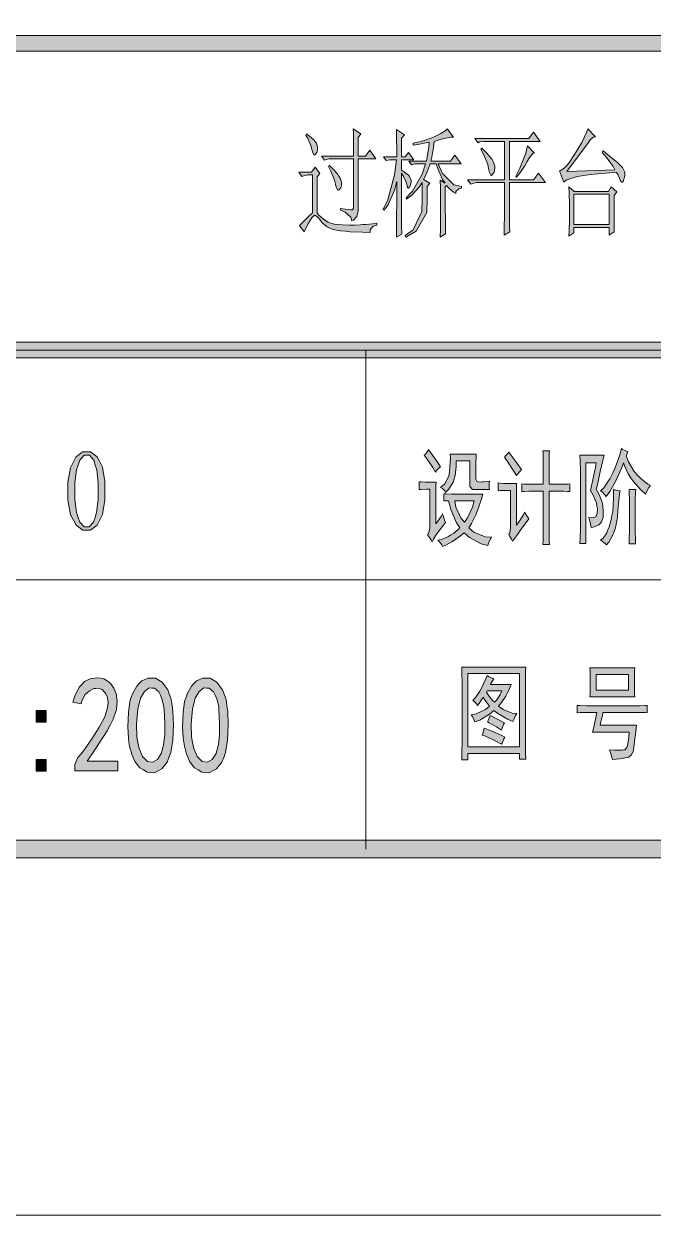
# Model space of a CAD drawing. Header units: millimetres. Extents: x 0 to 414, y 0 to 292.
# Drawn here: x 370.33 to 387.28, y 0 to 32.05 of the extents above; entities that cross this region are included whole.
import ezdxf

# ---------------------------------------------------------------- set-up
doc = ezdxf.new("R2010")
doc.units = ezdxf.units.MM

msp = doc.modelspace()

# ---------------------------------------------------------------- hatches: boundary and pattern name
h = msp.add_hatch(color=0)
h.dxf.hatch_style = 2
h.paths.add_polyline_path([(404.237472, 31.732361), (404.237472, 31.309028), (354.957944, 31.309028), (354.957944, 31.732361)])
h = msp.add_hatch(color=0)
h.dxf.hatch_style = 2
h.paths.add_polyline_path([(379.211417, 28.490333), (379.211417, 28.761972), (379.207889, 29.125333), (379.200833, 29.220583), (379.405444, 29.083), (379.334889, 28.984222), (379.334889, 28.490333), (379.532444, 28.490333), (379.648861, 28.649083), (379.807611, 28.41625), (379.334889, 28.41625), (379.334889, 27.079222), (379.334889, 27.008667), (379.313722, 26.906361), (379.296083, 26.867556), (379.274917, 26.832278), (379.211417, 26.768778), (379.165556, 26.744083), (379.140861, 26.842861), (378.989167, 26.983972), (378.862167, 27.029833), (378.862167, 27.079222), (378.982111, 27.058056), (379.130278, 27.040417), (379.1585, 27.040417), (379.183194, 27.040417), (379.211417, 27.089806), (379.211417, 27.139194), (379.211417, 28.41625), (378.597583, 28.41625), (378.558778, 28.41625), (378.474111, 28.395083), (378.42825, 28.377444), (378.347111, 28.490333)])
h = msp.add_hatch(color=0)
h.dxf.hatch_style = 2
h.paths.add_polyline_path([(380.502583, 27.005139), (380.502583, 26.916944), (380.506111, 26.6065), (380.513167, 26.38425), (380.368528, 26.310167), (380.372056, 26.677056), (380.379111, 27.424944), (380.379111, 27.809472), (380.312083, 27.573111), (380.14275, 27.181528), (380.040444, 27.029833), (380.012222, 27.054528), (380.132167, 27.312056), (380.312083, 27.982333), (380.368528, 28.391556), (380.192139, 28.391556), (380.093361, 28.366861), (380.022806, 28.465639), (380.379111, 28.465639), (380.379111, 28.620861), (380.372056, 28.991278), (380.368528, 29.206472), (380.583722, 29.058306), (380.502583, 28.973639), (380.502583, 28.465639), (380.601361, 28.465639), (380.689556, 28.589111), (380.834194, 28.391556), (380.502583, 28.391556), (380.502583, 28.105806), (380.58725, 28.056417), (380.693083, 27.97175), (380.717778, 27.94), (380.738944, 27.904722), (380.760111, 27.841222), (380.760111, 27.809472), (380.760111, 27.784778), (380.749528, 27.724806), (380.735417, 27.689528), (380.721306, 27.657778), (380.703667, 27.6225), (380.686028, 27.6225), (380.657806, 27.671889), (380.643694, 27.721278), (380.622528, 27.802417), (380.551972, 27.957639), (380.502583, 28.031722)])
h = msp.add_hatch(color=0)
h.dxf.hatch_style = 2
h.paths.add_polyline_path([(381.716139, 27.696583), (381.677333, 27.657778), (381.677333, 27.255611), (381.684389, 26.624139), (381.687917, 26.398361), (381.546806, 26.310167), (381.550333, 26.532417), (381.553861, 26.924), (381.553861, 27.089806), (381.553861, 27.255611), (381.550333, 27.633083), (381.546806, 27.84475), (381.677333, 27.756556), (381.606778, 27.862389), (381.486833, 28.123444), (381.437444, 28.278667), (381.278694, 28.278667), (381.232833, 28.155194), (381.144639, 27.943528), (381.098778, 27.855333), (381.268111, 27.756556), (381.1905, 27.671889), (381.1905, 27.326167), (381.183444, 26.973389), (380.897694, 26.465389), (380.619, 26.310167), (380.601361, 26.348972), (380.820083, 26.507722), (381.049389, 26.998083), (381.0635, 27.326167), (381.0635, 27.78125), (380.982361, 27.65425), (380.770694, 27.424944), (380.636639, 27.326167), (380.626056, 27.361444), (380.795389, 27.541361), (381.059972, 27.999972), (381.151694, 28.278667), (380.851833, 28.278667), (380.770694, 28.253972), (380.700139, 28.35275), (381.172861, 28.35275), (381.197556, 28.476222), (381.236361, 28.730222), (381.250472, 28.86075), (381.15875, 28.843111), (380.940028, 28.804306), (380.813028, 28.786667), (380.813028, 28.836056), (381.028222, 28.885444), (381.34925, 28.98775), (381.455083, 29.040667), (381.564444, 29.093583), (381.702028, 29.181778), (381.733778, 29.220583), (381.903111, 28.994806), (381.829028, 28.994806), (381.5715, 28.941889), (381.384528, 28.885444), (381.366889, 28.730222), (381.321028, 28.462111), (381.296333, 28.35275), (381.821972, 28.35275), (381.938389, 28.5115), (382.107722, 28.278667), (381.490361, 28.278667), (381.60325, 28.017611), (381.913694, 27.714222), (382.114778, 27.671889), (382.114778, 27.6225), (382.044222, 27.604861), (381.970139, 27.534306), (381.963083, 27.484917), (381.903111, 27.516667), (381.776111, 27.6225)])
h = msp.add_hatch(color=0)
h.dxf.hatch_style = 2
h.paths.add_polyline_path([(384.958167, 28.070528), (386.249333, 28.119917), (386.199944, 28.204583), (386.027083, 28.440944), (385.903611, 28.589111), (385.928306, 28.627917), (386.097639, 28.497389), (386.330472, 28.303361), (386.393972, 28.243389), (386.453944, 28.179889), (386.517444, 28.056417), (386.517444, 27.996444), (386.517444, 27.975278), (386.503333, 27.915306), (386.49275, 27.872972), (386.478639, 27.827111), (386.453944, 27.784778), (386.432778, 27.784778), (386.411611, 27.809472), (386.401028, 27.834167), (386.376333, 27.890611), (386.323417, 27.996444), (386.295194, 28.045833), (386.108222, 28.038778), (385.691944, 27.999972), (385.466167, 27.97175), (385.240389, 27.94), (384.944056, 27.848278), (384.877028, 27.784778), (384.753556, 28.095222), (384.792361, 28.102278), (384.891139, 28.172833), (384.951111, 28.236333), (385.007556, 28.299833), (385.162778, 28.529139), (385.261556, 28.694944), (385.360333, 28.857222), (385.487333, 29.121806), (385.519083, 29.220583), (385.723694, 29.008917), (385.674306, 28.998333), (385.589639, 28.934833), (385.554361, 28.885444), (385.515556, 28.829), (385.215694, 28.423306)])
h = msp.add_hatch(color=0)
h.dxf.hatch_style = 2
h.paths.add_polyline_path([(377.927306, 29.047722), (377.944944, 29.083), (378.026083, 29.026556), (378.1425, 28.92425), (378.177778, 28.878389), (378.213056, 28.832528), (378.244806, 28.740806), (378.244806, 28.694944), (378.241278, 28.645556), (378.223639, 28.582056), (378.209528, 28.564417), (378.191889, 28.54325), (378.167194, 28.525611), (378.1425, 28.525611), (378.107222, 28.599694), (378.089583, 28.673778), (378.064889, 28.772556), (377.98375, 28.959528)])
h = msp.add_hatch(color=0)
h.dxf.hatch_style = 2
h.paths.add_polyline_path([(383.409472, 26.991028), (383.409472, 26.856972), (383.413, 26.585333), (383.416528, 26.44775), (383.264833, 26.359556), (383.268361, 26.553583), (383.275417, 26.899306), (383.275417, 27.054528), (383.275417, 27.774194), (382.580444, 27.774194), (382.520472, 27.774194), (382.414639, 27.753028), (382.36525, 27.735389), (382.284111, 27.848278), (383.275417, 27.848278), (383.275417, 28.885444), (382.774472, 28.885444), (382.718028, 28.885444), (382.608667, 28.867806), (382.562806, 28.846639), (382.481667, 28.959528), (383.935111, 28.959528), (384.058583, 29.132389), (384.234972, 28.885444), (383.409472, 28.885444), (383.409472, 27.848278), (384.058583, 27.848278), (384.192639, 28.031722), (384.379611, 27.774194), (383.409472, 27.774194)])
h = msp.add_hatch(color=0)
h.dxf.hatch_style = 2
h.paths.add_polyline_path([(382.668639, 28.698472), (382.799167, 28.567944), (382.947333, 28.395083), (382.972028, 28.345694), (382.993194, 28.299833), (383.014361, 28.218694), (383.014361, 28.179889), (383.014361, 28.16225), (383.007306, 28.116389), (383.003778, 28.088167), (382.996722, 28.059944), (382.964972, 28.007028), (382.940278, 27.982333), (382.915583, 27.957639), (382.869722, 28.045833), (382.845028, 28.155194), (382.823861, 28.261028), (382.721556, 28.518556), (382.640417, 28.673778)])
h = msp.add_hatch(color=0)
h.dxf.hatch_style = 2
h.paths.add_polyline_path([(383.896306, 28.761972), (384.086806, 28.564417), (384.048, 28.564417), (383.95275, 28.451528), (383.88925, 28.342167), (383.822222, 28.229278), (383.681111, 28.021139), (383.6035, 27.922361), (383.578806, 27.947056), (383.691694, 28.16225), (383.853972, 28.567944)])
h = msp.add_hatch(color=0)
h.dxf.hatch_style = 2
h.paths.add_polyline_path([(378.534083, 28.204583), (378.551722, 28.243389), (378.643444, 28.155194), (378.7775, 28.010556), (378.812778, 27.950583), (378.851583, 27.890611), (378.886861, 27.788306), (378.886861, 27.745972), (378.883333, 27.703639), (378.865694, 27.636611), (378.848056, 27.615444), (378.833944, 27.594278), (378.80925, 27.573111), (378.784556, 27.573111), (378.74575, 27.65425), (378.728111, 27.735389), (378.703417, 27.84475), (378.604639, 28.081111)])
h = msp.add_hatch(color=0)
h.dxf.hatch_style = 2
h.paths.add_polyline_path([(378.230694, 26.966333), (378.280083, 26.902833), (378.392972, 26.800528), (378.456472, 26.754667), (378.5235, 26.712333), (378.692833, 26.659417), (378.802194, 26.652361), (378.908028, 26.641778), (379.098528, 26.631194), (379.183194, 26.631194), (379.246694, 26.631194), (379.387806, 26.63825), (379.465417, 26.645306), (379.543028, 26.652361), (379.726472, 26.67), (379.835833, 26.680583), (379.835833, 26.631194), (379.744111, 26.6065), (379.655917, 26.507722), (379.655917, 26.433639), (379.454833, 26.440694), (379.123222, 26.454806), (378.992694, 26.465389), (378.862167, 26.475972), (378.654028, 26.518306), (378.576417, 26.550056), (378.502333, 26.585333), (378.371806, 26.687639), (378.318889, 26.754667), (378.265972, 26.825222), (378.191889, 26.89225), (378.17425, 26.89225), (378.153083, 26.89225), (378.089583, 26.825222), (378.043722, 26.754667), (377.997861, 26.687639), (377.92025, 26.532417), (377.881444, 26.44775), (377.757972, 26.620611), (377.839111, 26.70175), (378.011972, 26.874611), (378.107222, 26.966333), (378.107222, 27.982333), (378.033139, 27.982333), (377.976694, 27.982333), (377.870861, 27.961167), (377.821472, 27.943528), (377.740333, 28.056417), (378.079, 28.056417), (378.177778, 28.190472), (378.30125, 28.017611), (378.230694, 27.932944)])
h = msp.add_hatch(color=0)
h.paths.add_polyline_path([(385.011083, 26.338389), (385.014611, 26.465389), (385.021667, 26.786417), (385.021667, 26.973389), (385.021667, 27.163889), (385.014611, 27.506083), (385.011083, 27.661306), (385.155722, 27.537833), (386.08, 27.537833), (386.1435, 27.661306), (386.30225, 27.523722), (386.224639, 27.424944), (386.224639, 26.793472), (386.224639, 26.726444), (386.228167, 26.553583), (386.231694, 26.44775), (386.097639, 26.363083), (386.097639, 26.571222), (385.145139, 26.571222), (385.145139, 26.423056)])
h.paths.add_polyline_path([(385.145139, 27.46375), (385.145139, 26.645306), (386.097639, 26.645306), (386.097639, 27.46375)])
h = msp.add_hatch(color=0)
h.dxf.hatch_style = 2
h.paths.add_polyline_path([(354.957944, 23.057556), (354.957944, 23.480889), (404.237472, 23.480889), (404.237472, 23.057556)])
h = msp.add_hatch(color=0)
h.paths.add_polyline_path([(372.025333, 18.422056), (371.9195, 18.422056), (371.739583, 18.559639), (371.669028, 18.697222), (371.594944, 18.838333), (371.520861, 19.229917), (371.520861, 19.483917), (371.520861, 19.720278), (371.591417, 20.101278), (371.661972, 20.245917), (371.732528, 20.390556), (371.912444, 20.535194), (372.025333, 20.535194), (372.131167, 20.535194), (372.307556, 20.397611), (372.378111, 20.260028), (372.448667, 20.118917), (372.519222, 19.730861), (372.519222, 19.483917), (372.519222, 19.236972), (372.448667, 18.845389), (372.378111, 18.704278), (372.307556, 18.563167), (372.131167, 18.422056)])
h.paths.add_polyline_path([(372.025333, 20.439944), (371.958306, 20.439944), (371.841889, 20.309417), (371.796028, 20.178889), (371.750167, 20.048361), (371.704306, 19.702639), (371.704306, 19.483917), (371.704306, 19.254611), (371.750167, 18.898306), (371.796028, 18.771306), (371.841889, 18.644306), (371.958306, 18.517306), (372.025333, 18.517306), (372.095889, 18.517306), (372.212306, 18.644306), (372.251111, 18.771306), (372.293444, 18.898306), (372.335778, 19.254611), (372.335778, 19.483917), (372.335778, 19.702639), (372.296972, 20.048361), (372.258167, 20.178889), (372.219361, 20.309417), (372.102944, 20.439944)])
h = msp.add_hatch(color=0)
h.dxf.hatch_style = 2
h.paths.add_polyline_path([(381.225778, 20.584583), (381.292806, 20.5105), (381.455083, 20.284722), (381.550333, 20.1295), (381.515056, 20.101278), (381.448028, 20.027194), (381.416278, 19.984861), (381.345722, 20.111861), (381.194028, 20.337639), (381.116417, 20.439944), (381.141111, 20.461111), (381.194028, 20.531667)])
h = msp.add_hatch(color=0)
h.dxf.hatch_style = 2
h.paths.add_polyline_path([(383.395361, 20.528139), (383.448278, 20.454056), (383.621139, 20.221222), (383.737556, 20.062472), (383.69875, 20.016611), (383.628194, 19.935472), (383.596444, 19.896667), (383.54, 19.998972), (383.377722, 20.249444), (383.271889, 20.394083), (383.300111, 20.422306), (383.363611, 20.489333)])
h = msp.add_hatch(color=0)
h.dxf.hatch_style = 2
h.paths.add_polyline_path([(384.319639, 19.663833), (384.319639, 20.217694), (384.319639, 20.327056), (384.316111, 20.499917), (384.309056, 20.559889), (384.485444, 20.559889), (384.481917, 20.489333), (384.478389, 20.362333), (384.478389, 20.305889), (384.478389, 19.663833), (384.817056, 19.663833), (384.866444, 19.663833), (384.975806, 19.667361), (385.035778, 19.674417), (385.035778, 19.46275), (384.972278, 19.469806), (384.866444, 19.473333), (384.827639, 19.473333), (384.478389, 19.473333), (384.478389, 18.365611), (384.478389, 18.298583), (384.481917, 18.136306), (384.485444, 18.044583), (384.309056, 18.044583), (384.316111, 18.136306), (384.319639, 18.291528), (384.319639, 18.355028), (384.319639, 19.473333), (383.995083, 19.473333), (383.931583, 19.473333), (383.808111, 19.469806), (383.744611, 19.46275), (383.744611, 19.674417), (383.808111, 19.667361), (383.924528, 19.663833), (383.977444, 19.663833)])
h = msp.add_hatch(color=0)
h.dxf.hatch_style = 2
h.paths.add_polyline_path([(386.55625, 20.429361), (386.616222, 20.267083), (386.771444, 20.0025), (386.866694, 19.900194), (386.965472, 19.797889), (387.134806, 19.663833), (387.205361, 19.628556), (387.163028, 19.572111), (387.096, 19.455694), (387.071306, 19.395722), (386.933722, 19.522722), (386.736167, 19.7485), (386.672667, 19.84375), (386.609167, 19.942528), (386.513917, 20.140083), (386.482167, 20.238861), (386.453944, 20.154194), (386.36575, 19.953111), (386.312833, 19.833167), (386.256389, 19.71675), (386.108222, 19.46275), (386.0165, 19.328694), (385.981222, 19.378083), (385.907139, 19.455694), (385.864806, 19.483917), (385.953, 19.568583), (386.115278, 19.808472), (386.189361, 19.967222), (386.266972, 20.125972), (386.383389, 20.454056), (386.422194, 20.626917), (386.457472, 20.598694), (386.545667, 20.556361), (386.598583, 20.538722), (386.580944, 20.499917), (386.559778, 20.443472)])
h = msp.add_hatch(color=0)
h.dxf.hatch_style = 2
h.paths.add_polyline_path([(382.488722, 19.519194), (382.418167, 19.519194), (382.344083, 19.596806), (382.340556, 19.674417), (382.340556, 20.295306), (381.973667, 20.295306), (381.973667, 20.140083), (381.945444, 19.896667), (381.92075, 19.804944), (381.892528, 19.71675), (381.779639, 19.533306), (381.691444, 19.441583), (381.673806, 19.480389), (381.606778, 19.547417), (381.557389, 19.572111), (381.663222, 19.667361), (381.779639, 19.882556), (381.79375, 20.006028), (381.807861, 20.1295), (381.818444, 20.362333), (381.814917, 20.471694), (382.513417, 20.471694), (382.509889, 20.404667), (382.506361, 20.238861), (382.506361, 20.140083), (382.506361, 19.840222), (382.506361, 19.794361), (382.527528, 19.741444), (382.552222, 19.734389), (382.573389, 19.727333), (382.640417, 19.720278), (382.679222, 19.723806), (382.721556, 19.727333), (382.816806, 19.734389), (382.87325, 19.741444), (382.862667, 19.685), (382.862667, 19.572111), (382.87325, 19.519194)])
h = msp.add_hatch(color=0)
h.dxf.hatch_style = 2
h.paths.add_polyline_path([(385.956528, 20.439944), (385.942417, 20.376444), (385.896556, 20.182417), (385.864806, 20.044833), (385.836583, 19.910778), (385.780139, 19.649722), (385.748389, 19.529778), (385.815417, 19.402778), (385.896556, 19.205222), (385.910667, 19.134667), (385.924778, 19.067639), (385.935361, 18.919472), (385.931833, 18.841861), (385.928306, 18.76425), (385.8895, 18.647833), (385.854222, 18.609028), (385.818944, 18.570222), (385.695472, 18.513778), (385.607278, 18.496139), (385.593167, 18.598444), (385.557889, 18.7325), (385.54025, 18.76425), (385.628444, 18.753667), (385.734278, 18.785417), (385.755444, 18.831278), (385.773083, 18.873611), (385.780139, 18.997083), (385.766028, 19.074694), (385.755444, 19.152306), (385.66725, 19.363972), (385.593167, 19.4945), (385.649611, 19.741444), (385.727222, 20.111861), (385.748389, 20.238861), (385.466167, 20.238861), (385.466167, 18.06575), (385.307417, 18.06575), (385.314472, 18.213917), (385.318, 18.474972), (385.318, 18.587861), (385.318, 19.90725), (385.318, 20.03425), (385.314472, 20.298833), (385.307417, 20.439944)])
h = msp.add_hatch(color=0)
h.dxf.hatch_style = 2
h.paths.add_polyline_path([(381.433917, 19.71675), (381.426861, 19.617972), (381.423333, 19.395722), (381.423333, 19.275778), (381.423333, 18.598444), (381.479778, 18.665472), (381.5715, 18.796), (381.606778, 18.863028), (381.620889, 18.810111), (381.663222, 18.693694), (381.691444, 18.630194), (381.635, 18.563167), (381.536222, 18.436167), (381.490361, 18.376194), (381.4445, 18.316222), (381.363361, 18.182167), (381.324556, 18.108083), (381.296333, 18.171583), (381.232833, 18.263306), (381.201083, 18.298583), (381.232833, 18.340917), (381.268111, 18.471444), (381.268111, 18.552583), (381.268111, 19.529778), (381.179917, 19.529778), (381.035278, 19.522722), (380.975306, 19.519194), (380.975306, 19.727333), (381.028222, 19.723806), (381.141111, 19.71675), (381.201083, 19.71675)])
h = msp.add_hatch(color=0)
h.dxf.hatch_style = 2
h.paths.add_polyline_path([(383.6035, 19.685), (383.599972, 19.579167), (383.596444, 19.356917), (383.596444, 19.2405), (383.596444, 18.563167), (383.667, 18.658417), (383.779889, 18.831278), (383.818694, 18.908889), (383.843389, 18.863028), (383.903361, 18.774833), (383.935111, 18.7325), (383.702278, 18.418528), (383.649361, 18.347972), (383.547056, 18.203333), (383.494139, 18.132778), (383.465917, 18.182167), (383.413, 18.270361), (383.388306, 18.309167), (383.416528, 18.355028), (383.441222, 18.485556), (383.437694, 18.57375), (383.437694, 19.4945), (383.324806, 19.4945), (383.159, 19.490972), (383.106083, 19.483917), (383.106083, 19.695583), (383.169583, 19.688528), (383.261306, 19.685), (383.286, 19.685)])
h = msp.add_hatch(color=0)
h.paths.add_polyline_path([(381.642056, 19.406306), (381.705556, 19.402778), (381.85725, 19.395722), (381.938389, 19.395722), (382.689806, 19.395722), (382.665111, 19.296944), (382.594556, 19.078222), (382.552222, 18.958278), (382.506361, 18.838333), (382.389944, 18.601972), (382.315861, 18.485556), (382.446389, 18.369139), (382.756833, 18.249194), (382.929694, 18.242139), (382.897944, 18.19275), (382.845028, 18.076333), (382.830917, 18.009306), (382.651, 18.058694), (382.329972, 18.231556), (382.188861, 18.355028), (382.135944, 18.309167), (382.005417, 18.213917), (381.931333, 18.161), (381.85725, 18.108083), (381.694972, 18.019889), (381.606778, 17.988139), (381.589139, 18.030472), (381.529167, 18.115139), (381.483306, 18.153944), (381.575028, 18.175111), (381.747889, 18.249194), (381.829028, 18.298583), (381.910167, 18.347972), (382.030111, 18.44675), (382.072444, 18.496139), (381.980722, 18.626667), (381.832556, 18.9865), (381.772583, 19.219333), (381.642056, 19.219333)])
h.paths.add_polyline_path([(382.199444, 18.640778), (382.280583, 18.753667), (382.411111, 19.042944), (382.456972, 19.219333), (381.938389, 19.219333), (381.970139, 19.046472), (382.097139, 18.757194)])
h = msp.add_hatch(color=0)
h.dxf.hatch_style = 2
h.paths.add_polyline_path([(386.390444, 19.483917), (386.372806, 19.402778), (386.344583, 19.138194), (386.330472, 18.958278), (386.319889, 18.778361), (386.266972, 18.492611), (386.224639, 18.386778), (386.182306, 18.280944), (386.083528, 18.104556), (386.023556, 18.030472), (385.988278, 18.069278), (385.907139, 18.132778), (385.864806, 18.153944), (385.928306, 18.213917), (386.027083, 18.355028), (386.062361, 18.436167), (386.097639, 18.517306), (386.150556, 18.707806), (386.168194, 18.820694), (386.189361, 18.930056), (386.207, 19.286361), (386.207, 19.529778), (386.231694, 19.512139), (386.323417, 19.490972)])
h = msp.add_hatch(color=0)
h.dxf.hatch_style = 2
h.paths.add_polyline_path([(386.813778, 19.519194), (386.806722, 19.441583), (386.796139, 19.275778), (386.796139, 19.184056), (386.796139, 18.443222), (386.796139, 18.386778), (386.803194, 18.19275), (386.806722, 18.055167), (386.630333, 18.055167), (386.633861, 18.203333), (386.640917, 18.404417), (386.640917, 18.453806), (386.640917, 19.184056), (386.640917, 19.261667), (386.633861, 19.431), (386.630333, 19.519194)])
h = msp.add_hatch(color=0)
h.paths.add_polyline_path([(383.846917, 14.742583), (383.843389, 14.605), (383.839861, 14.298083), (383.839861, 14.132278), (383.839861, 12.946944), (383.839861, 12.774083), (383.843389, 12.435417), (383.846917, 12.269611), (383.681111, 12.269611), (383.681111, 12.41425), (382.291167, 12.41425), (382.291167, 12.248444), (382.125361, 12.248444), (382.128889, 12.417778), (382.132417, 12.774083), (382.132417, 12.957528), (382.132417, 14.132278), (382.132417, 14.294556), (382.128889, 14.597944), (382.125361, 14.742583)])
h.paths.add_polyline_path([(383.681111, 12.601222), (383.681111, 14.566194), (382.291167, 14.566194), (382.291167, 12.601222)])
h = msp.add_hatch(color=0)
h.dxf.hatch_style = 2
h.paths.add_polyline_path([(371.704306, 12.012083), (371.711361, 12.121444), (371.7925, 12.315472), (371.866583, 12.400139), (371.940667, 12.488333), (372.131167, 12.756444), (372.247583, 12.939889), (372.360472, 13.123333), (372.512167, 13.409083), (372.543917, 13.507861), (372.579194, 13.610167), (372.603889, 13.783028), (372.596833, 13.853583), (372.589778, 13.924139), (372.533333, 14.044083), (372.487472, 14.089944), (372.441611, 14.135806), (372.335778, 14.178139), (372.275806, 14.171083), (372.215833, 14.164028), (372.099417, 14.104056), (372.042972, 14.054667), (371.990056, 14.005278), (371.905389, 13.853583), (371.877167, 13.751278), (371.658444, 13.797139), (371.704306, 13.959417), (371.82425, 14.202833), (371.894806, 14.276917), (371.965361, 14.354528), (372.138222, 14.435667), (372.233472, 14.442722), (372.293444, 14.449778), (372.39575, 14.44625), (372.441611, 14.435667), (372.487472, 14.425083), (372.582722, 14.375694), (372.632111, 14.333361), (372.6815, 14.294556), (372.759111, 14.178139), (372.790861, 14.097), (372.822611, 14.019389), (372.847306, 13.828889), (372.836722, 13.716), (372.829667, 13.606639), (372.741472, 13.338528), (372.660333, 13.183306), (372.579194, 13.028083), (372.26875, 12.544778), (372.039444, 12.213167), (372.868472, 12.213167), (372.868472, 11.955639), (371.704306, 11.955639)])
h = msp.add_hatch(color=0)
h.paths.add_polyline_path([(373.143639, 13.327944), (373.150694, 13.518444), (373.193028, 13.821833), (373.228306, 13.931194), (373.267111, 14.044083), (373.372944, 14.227528), (373.4435, 14.298083), (373.510528, 14.372167), (373.679861, 14.442722), (373.782167, 14.442722), (373.880944, 14.442722), (374.057333, 14.336889), (374.131417, 14.234583), (374.209028, 14.12875), (374.304278, 13.867694), (374.328972, 13.708944), (374.350139, 13.550194), (374.36425, 13.186833), (374.357194, 12.982222), (374.350139, 12.777611), (374.290167, 12.442472), (374.240778, 12.315472), (374.194917, 12.184944), (374.04675, 12.005028), (373.947972, 11.955639), (373.849194, 11.902722), (373.655167, 11.916833), (373.556389, 11.976806), (373.461139, 12.036778), (373.320028, 12.199056), (373.281222, 12.301361), (373.242417, 12.400139), (373.182444, 12.611806), (373.164806, 12.724694), (373.150694, 12.834056), (373.136583, 13.137444)])
h.paths.add_polyline_path([(373.383528, 13.416139), (373.369417, 13.215056), (373.38, 12.865806), (373.408222, 12.710583), (373.436444, 12.555361), (373.531694, 12.336639), (373.598722, 12.269611), (373.662222, 12.206111), (373.799806, 12.181417), (373.866833, 12.220222), (373.937389, 12.259028), (374.036167, 12.417778), (374.067917, 12.537722), (374.099667, 12.657667), (374.131417, 12.915194), (374.131417, 13.056306), (374.131417, 13.193889), (374.124361, 13.451417), (374.117306, 13.564306), (374.106722, 13.680722), (374.053806, 13.888861), (374.011472, 13.984111), (373.969139, 14.075833), (373.852722, 14.174611), (373.782167, 14.178139), (373.711611, 14.181667), (373.584611, 14.089944), (373.528167, 13.998222), (373.47525, 13.902972), (373.401167, 13.613694)])
h = msp.add_hatch(color=0)
h.paths.add_polyline_path([(374.614722, 13.327944), (374.621778, 13.518444), (374.664111, 13.821833), (374.702917, 13.931194), (374.738194, 14.044083), (374.847556, 14.227528), (374.914583, 14.298083), (374.985139, 14.372167), (375.154472, 14.442722), (375.25325, 14.442722), (375.355556, 14.442722), (375.531944, 14.336889), (375.606028, 14.234583), (375.680111, 14.12875), (375.778889, 13.867694), (375.800056, 13.708944), (375.82475, 13.550194), (375.838861, 13.186833), (375.828278, 12.982222), (375.821222, 12.777611), (375.764778, 12.442472), (375.715389, 12.315472), (375.666, 12.184944), (375.517833, 12.005028), (375.422583, 11.955639), (375.323806, 11.902722), (375.129778, 11.916833), (375.031, 11.976806), (374.932222, 12.036778), (374.794639, 12.199056), (374.755833, 12.301361), (374.7135, 12.400139), (374.657056, 12.611806), (374.639417, 12.724694), (374.621778, 12.834056), (374.611194, 13.137444)])
h.paths.add_polyline_path([(374.858139, 13.416139), (374.8405, 13.215056), (374.851083, 12.865806), (374.879306, 12.710583), (374.911056, 12.555361), (375.002778, 12.336639), (375.069806, 12.269611), (375.136833, 12.206111), (375.270889, 12.181417), (375.341444, 12.220222), (375.408472, 12.259028), (375.510778, 12.417778), (375.542528, 12.537722), (375.574278, 12.657667), (375.606028, 12.915194), (375.606028, 13.056306), (375.606028, 13.193889), (375.595444, 13.451417), (375.588389, 13.564306), (375.581333, 13.680722), (375.528417, 13.888861), (375.486083, 13.984111), (375.440222, 14.075833), (375.327333, 14.174611), (375.25325, 14.178139), (375.182694, 14.181667), (375.055694, 14.089944), (375.002778, 13.998222), (374.946333, 13.902972), (374.875778, 13.613694)])
h = msp.add_hatch(color=0)
h.paths.add_polyline_path([(382.989667, 14.421556), (382.964972, 14.386278), (382.919111, 14.315722), (382.897944, 14.276917), (383.455333, 14.276917), (383.437694, 14.227528), (383.384778, 14.104056), (383.3495, 14.0335), (383.310694, 13.959417), (383.194278, 13.790083), (383.113139, 13.687778), (383.240139, 13.606639), (383.483556, 13.504333), (383.607028, 13.490222), (383.575278, 13.440833), (383.525889, 13.335), (383.504722, 13.278556), (383.353028, 13.338528), (383.0955, 13.490222), (382.989667, 13.578417), (382.869722, 13.472583), (382.612194, 13.317361), (382.474611, 13.267972), (382.4605, 13.317361), (382.414639, 13.412611), (382.382889, 13.454944), (382.516944, 13.483167), (382.760361, 13.599583), (382.87325, 13.687778), (382.816806, 13.761861), (382.732139, 13.881806), (382.707444, 13.934722), (382.668639, 13.878278), (382.591028, 13.765389), (382.548694, 13.712472), (382.520472, 13.754806), (382.456972, 13.821833), (382.425222, 13.843), (382.495778, 13.920611), (382.615722, 14.097), (382.665111, 14.19225), (382.7145, 14.291028), (382.785056, 14.453306), (382.806222, 14.520333), (382.848556, 14.492111), (382.940278, 14.442722)])
h.paths.add_polyline_path([(382.792111, 14.06525), (382.852083, 13.973528), (382.961444, 13.839472), (383.007306, 13.800667), (383.060222, 13.857111), (383.159, 14.005278), (383.204861, 14.100528), (382.806222, 14.100528)])
h = msp.add_hatch(color=0)
h.paths.add_polyline_path([(386.782028, 14.721417), (386.7785, 14.63675), (386.774972, 14.449778), (386.774972, 14.343944), (386.774972, 14.238111), (386.7785, 14.037028), (386.782028, 13.945306), (385.575528, 13.945306), (385.582583, 14.022917), (385.586111, 14.206361), (385.586111, 14.308667), (385.586111, 14.421556), (385.582583, 14.626167), (385.575528, 14.721417)])
h.paths.add_polyline_path([(386.616222, 14.121694), (386.616222, 14.5415), (385.744861, 14.5415), (385.744861, 14.121694)])
h = msp.add_hatch(color=0)
h.dxf.hatch_style = 2
h.paths.add_polyline_path([(370.93525, 13.264444), (370.670667, 13.264444), (370.670667, 13.578417), (370.93525, 13.578417)])
h = msp.add_hatch(color=0)
h.dxf.hatch_style = 2
h.paths.add_polyline_path([(386.831417, 13.701889), (386.912556, 13.701889), (387.053667, 13.705417), (387.117167, 13.712472), (387.117167, 13.511389), (387.053667, 13.518444), (386.912556, 13.521972), (386.831417, 13.521972), (385.924778, 13.521972), (385.910667, 13.444361), (385.871861, 13.2715), (385.850694, 13.179778), (386.831417, 13.179778), (386.820833, 13.091583), (386.803194, 12.939889), (386.796139, 12.879917), (386.789083, 12.819944), (386.771444, 12.671778), (386.757333, 12.587111), (386.74675, 12.498917), (386.697361, 12.3825), (386.658556, 12.354278), (386.61975, 12.322528), (386.383389, 12.276667), (386.185833, 12.259028), (386.168194, 12.319), (386.125861, 12.446), (386.101167, 12.513028), (386.249333, 12.5095), (386.439833, 12.5095), (386.478639, 12.513028), (386.517444, 12.520083), (386.570361, 12.576528), (386.584472, 12.629444), (386.595056, 12.682361), (386.61975, 12.862278), (386.633861, 12.989278), (385.642556, 12.989278), (385.681361, 13.123333), (385.737806, 13.387917), (385.758972, 13.521972), (385.561417, 13.521972), (385.473222, 13.521972), (385.310944, 13.518444), (385.236861, 13.511389), (385.236861, 13.712472), (385.310944, 13.705417), (385.473222, 13.701889), (385.561417, 13.701889)])
h = msp.add_hatch(color=0)
h.dxf.hatch_style = 2
h.paths.add_polyline_path([(382.890889, 13.444361), (383.032, 13.36675), (383.2225, 13.267972), (383.271889, 13.246806), (383.250722, 13.200944), (383.215444, 13.102167), (383.197806, 13.045722), (383.056694, 13.133917), (382.866194, 13.246806), (382.816806, 13.267972), (382.837972, 13.306778), (382.87325, 13.394972)])
h = msp.add_hatch(color=0)
h.dxf.hatch_style = 2
h.paths.add_polyline_path([(382.732139, 13.102167), (382.915583, 13.028083), (383.19075, 12.908139), (383.282472, 12.85875), (383.261306, 12.812889), (383.218972, 12.717639), (383.197806, 12.66825), (383.028472, 12.7635), (382.763889, 12.883444), (382.675694, 12.911667), (382.689806, 12.957528), (382.721556, 13.052778)])
h = msp.add_hatch(color=0)
h.dxf.hatch_style = 2
h.paths.add_polyline_path([(370.93525, 11.941528), (370.670667, 11.941528), (370.670667, 12.2555), (370.93525, 12.2555)])
h = msp.add_hatch(color=0)
h.dxf.hatch_style = 2
h.paths.add_polyline_path([(20.976167, 9.609667), (21.448889, 10.085917), (403.997583, 10.085917), (404.473833, 9.609667)])

# ---------------------------------------------------------------- linework, layer by layer
at = {"color": 0, "lineweight": 0}
for points in [[(0, 0), (0, 292.466889), (414.0835, 292.466889), (414.0835, 0)], [(404.237472, 31.732361), (404.237472, 31.309028), (354.957944, 31.309028), (354.957944, 31.732361)], [(379.211417, 28.490333), (379.211417, 28.761972), (379.207889, 29.125333), (379.200833, 29.220583), (379.405444, 29.083), (379.334889, 28.984222), (379.334889, 28.490333), (379.532444, 28.490333), (379.648861, 28.649083), (379.807611, 28.41625), (379.334889, 28.41625), (379.334889, 27.079222), (379.334889, 27.008667), (379.313722, 26.906361), (379.296083, 26.867556), (379.274917, 26.832278), (379.211417, 26.768778), (379.165556, 26.744083), (379.140861, 26.842861), (378.989167, 26.983972), (378.862167, 27.029833), (378.862167, 27.079222), (378.982111, 27.058056), (379.130278, 27.040417), (379.1585, 27.040417), (379.183194, 27.040417), (379.211417, 27.089806), (379.211417, 27.139194), (379.211417, 28.41625), (378.597583, 28.41625), (378.558778, 28.41625), (378.474111, 28.395083), (378.42825, 28.377444), (378.347111, 28.490333)], [(380.502583, 27.005139), (380.502583, 26.916944), (380.506111, 26.6065), (380.513167, 26.38425), (380.368528, 26.310167), (380.372056, 26.677056), (380.379111, 27.424944), (380.379111, 27.809472), (380.312083, 27.573111), (380.14275, 27.181528), (380.040444, 27.029833), (380.012222, 27.054528), (380.132167, 27.312056), (380.312083, 27.982333), (380.368528, 28.391556), (380.192139, 28.391556), (380.093361, 28.366861), (380.022806, 28.465639), (380.379111, 28.465639), (380.379111, 28.620861), (380.372056, 28.991278), (380.368528, 29.206472), (380.583722, 29.058306), (380.502583, 28.973639), (380.502583, 28.465639), (380.601361, 28.465639), (380.689556, 28.589111), (380.834194, 28.391556), (380.502583, 28.391556), (380.502583, 28.105806), (380.58725, 28.056417), (380.693083, 27.97175), (380.717778, 27.94), (380.738944, 27.904722), (380.760111, 27.841222), (380.760111, 27.809472), (380.760111, 27.784778), (380.749528, 27.724806), (380.735417, 27.689528), (380.721306, 27.657778), (380.703667, 27.6225), (380.686028, 27.6225), (380.657806, 27.671889), (380.643694, 27.721278), (380.622528, 27.802417), (380.551972, 27.957639), (380.502583, 28.031722)], [(381.716139, 27.696583), (381.677333, 27.657778), (381.677333, 27.255611), (381.684389, 26.624139), (381.687917, 26.398361), (381.546806, 26.310167), (381.550333, 26.532417), (381.553861, 26.924), (381.553861, 27.089806), (381.553861, 27.255611), (381.550333, 27.633083), (381.546806, 27.84475), (381.677333, 27.756556), (381.606778, 27.862389), (381.486833, 28.123444), (381.437444, 28.278667), (381.278694, 28.278667), (381.232833, 28.155194), (381.144639, 27.943528), (381.098778, 27.855333), (381.268111, 27.756556), (381.1905, 27.671889), (381.1905, 27.326167), (381.183444, 26.973389), (380.897694, 26.465389), (380.619, 26.310167), (380.601361, 26.348972), (380.820083, 26.507722), (381.049389, 26.998083), (381.0635, 27.326167), (381.0635, 27.78125), (380.982361, 27.65425), (380.770694, 27.424944), (380.636639, 27.326167), (380.626056, 27.361444), (380.795389, 27.541361), (381.059972, 27.999972), (381.151694, 28.278667), (380.851833, 28.278667), (380.770694, 28.253972), (380.700139, 28.35275), (381.172861, 28.35275), (381.197556, 28.476222), (381.236361, 28.730222), (381.250472, 28.86075), (381.15875, 28.843111), (380.940028, 28.804306), (380.813028, 28.786667), (380.813028, 28.836056), (381.028222, 28.885444), (381.34925, 28.98775), (381.455083, 29.040667), (381.564444, 29.093583), (381.702028, 29.181778), (381.733778, 29.220583), (381.903111, 28.994806), (381.829028, 28.994806), (381.5715, 28.941889), (381.384528, 28.885444), (381.366889, 28.730222), (381.321028, 28.462111), (381.296333, 28.35275), (381.821972, 28.35275), (381.938389, 28.5115), (382.107722, 28.278667), (381.490361, 28.278667), (381.60325, 28.017611), (381.913694, 27.714222), (382.114778, 27.671889), (382.114778, 27.6225), (382.044222, 27.604861), (381.970139, 27.534306), (381.963083, 27.484917), (381.903111, 27.516667), (381.776111, 27.6225)], [(384.958167, 28.070528), (386.249333, 28.119917), (386.199944, 28.204583), (386.027083, 28.440944), (385.903611, 28.589111), (385.928306, 28.627917), (386.097639, 28.497389), (386.330472, 28.303361), (386.393972, 28.243389), (386.453944, 28.179889), (386.517444, 28.056417), (386.517444, 27.996444), (386.517444, 27.975278), (386.503333, 27.915306), (386.49275, 27.872972), (386.478639, 27.827111), (386.453944, 27.784778), (386.432778, 27.784778), (386.411611, 27.809472), (386.401028, 27.834167), (386.376333, 27.890611), (386.323417, 27.996444), (386.295194, 28.045833), (386.108222, 28.038778), (385.691944, 27.999972), (385.466167, 27.97175), (385.240389, 27.94), (384.944056, 27.848278), (384.877028, 27.784778), (384.753556, 28.095222), (384.792361, 28.102278), (384.891139, 28.172833), (384.951111, 28.236333), (385.007556, 28.299833), (385.162778, 28.529139), (385.261556, 28.694944), (385.360333, 28.857222), (385.487333, 29.121806), (385.519083, 29.220583), (385.723694, 29.008917), (385.674306, 28.998333), (385.589639, 28.934833), (385.554361, 28.885444), (385.515556, 28.829), (385.215694, 28.423306)], [(377.927306, 29.047722), (377.944944, 29.083), (378.026083, 29.026556), (378.1425, 28.92425), (378.177778, 28.878389), (378.213056, 28.832528), (378.244806, 28.740806), (378.244806, 28.694944), (378.241278, 28.645556), (378.223639, 28.582056), (378.209528, 28.564417), (378.191889, 28.54325), (378.167194, 28.525611), (378.1425, 28.525611), (378.107222, 28.599694), (378.089583, 28.673778), (378.064889, 28.772556), (377.98375, 28.959528)], [(383.409472, 26.991028), (383.409472, 26.856972), (383.413, 26.585333), (383.416528, 26.44775), (383.264833, 26.359556), (383.268361, 26.553583), (383.275417, 26.899306), (383.275417, 27.054528), (383.275417, 27.774194), (382.580444, 27.774194), (382.520472, 27.774194), (382.414639, 27.753028), (382.36525, 27.735389), (382.284111, 27.848278), (383.275417, 27.848278), (383.275417, 28.885444), (382.774472, 28.885444), (382.718028, 28.885444), (382.608667, 28.867806), (382.562806, 28.846639), (382.481667, 28.959528), (383.935111, 28.959528), (384.058583, 29.132389), (384.234972, 28.885444), (383.409472, 28.885444), (383.409472, 27.848278), (384.058583, 27.848278), (384.192639, 28.031722), (384.379611, 27.774194), (383.409472, 27.774194)], [(382.668639, 28.698472), (382.799167, 28.567944), (382.947333, 28.395083), (382.972028, 28.345694), (382.993194, 28.299833), (383.014361, 28.218694), (383.014361, 28.179889), (383.014361, 28.16225), (383.007306, 28.116389), (383.003778, 28.088167), (382.996722, 28.059944), (382.964972, 28.007028), (382.940278, 27.982333), (382.915583, 27.957639), (382.869722, 28.045833), (382.845028, 28.155194), (382.823861, 28.261028), (382.721556, 28.518556), (382.640417, 28.673778)], [(383.896306, 28.761972), (384.086806, 28.564417), (384.048, 28.564417), (383.95275, 28.451528), (383.88925, 28.342167), (383.822222, 28.229278), (383.681111, 28.021139), (383.6035, 27.922361), (383.578806, 27.947056), (383.691694, 28.16225), (383.853972, 28.567944)], [(378.534083, 28.204583), (378.551722, 28.243389), (378.643444, 28.155194), (378.7775, 28.010556), (378.812778, 27.950583), (378.851583, 27.890611), (378.886861, 27.788306), (378.886861, 27.745972), (378.883333, 27.703639), (378.865694, 27.636611), (378.848056, 27.615444), (378.833944, 27.594278), (378.80925, 27.573111), (378.784556, 27.573111), (378.74575, 27.65425), (378.728111, 27.735389), (378.703417, 27.84475), (378.604639, 28.081111)], [(378.230694, 26.966333), (378.280083, 26.902833), (378.392972, 26.800528), (378.456472, 26.754667), (378.5235, 26.712333), (378.692833, 26.659417), (378.802194, 26.652361), (378.908028, 26.641778), (379.098528, 26.631194), (379.183194, 26.631194), (379.246694, 26.631194), (379.387806, 26.63825), (379.465417, 26.645306), (379.543028, 26.652361), (379.726472, 26.67), (379.835833, 26.680583), (379.835833, 26.631194), (379.744111, 26.6065), (379.655917, 26.507722), (379.655917, 26.433639), (379.454833, 26.440694), (379.123222, 26.454806), (378.992694, 26.465389), (378.862167, 26.475972), (378.654028, 26.518306), (378.576417, 26.550056), (378.502333, 26.585333), (378.371806, 26.687639), (378.318889, 26.754667), (378.265972, 26.825222), (378.191889, 26.89225), (378.17425, 26.89225), (378.153083, 26.89225), (378.089583, 26.825222), (378.043722, 26.754667), (377.997861, 26.687639), (377.92025, 26.532417), (377.881444, 26.44775), (377.757972, 26.620611), (377.839111, 26.70175), (378.011972, 26.874611), (378.107222, 26.966333), (378.107222, 27.982333), (378.033139, 27.982333), (377.976694, 27.982333), (377.870861, 27.961167), (377.821472, 27.943528), (377.740333, 28.056417), (378.079, 28.056417), (378.177778, 28.190472), (378.30125, 28.017611), (378.230694, 27.932944)], [(385.011083, 26.338389), (385.014611, 26.465389), (385.021667, 26.786417), (385.021667, 26.973389), (385.021667, 27.163889), (385.014611, 27.506083), (385.011083, 27.661306), (385.155722, 27.537833), (386.08, 27.537833), (386.1435, 27.661306), (386.30225, 27.523722), (386.224639, 27.424944), (386.224639, 26.793472), (386.224639, 26.726444), (386.228167, 26.553583), (386.231694, 26.44775), (386.097639, 26.363083), (386.097639, 26.571222), (385.145139, 26.571222), (385.145139, 26.423056)], [(385.145139, 27.46375), (385.145139, 26.645306), (386.097639, 26.645306), (386.097639, 27.46375)], [(354.957944, 23.057556), (354.957944, 23.480889), (404.237472, 23.480889), (404.237472, 23.057556)], [(372.025333, 18.422056), (371.9195, 18.422056), (371.739583, 18.559639), (371.669028, 18.697222), (371.594944, 18.838333), (371.520861, 19.229917), (371.520861, 19.483917), (371.520861, 19.720278), (371.591417, 20.101278), (371.661972, 20.245917), (371.732528, 20.390556), (371.912444, 20.535194), (372.025333, 20.535194), (372.131167, 20.535194), (372.307556, 20.397611), (372.378111, 20.260028), (372.448667, 20.118917), (372.519222, 19.730861), (372.519222, 19.483917), (372.519222, 19.236972), (372.448667, 18.845389), (372.378111, 18.704278), (372.307556, 18.563167), (372.131167, 18.422056)], [(381.225778, 20.584583), (381.292806, 20.5105), (381.455083, 20.284722), (381.550333, 20.1295), (381.515056, 20.101278), (381.448028, 20.027194), (381.416278, 19.984861), (381.345722, 20.111861), (381.194028, 20.337639), (381.116417, 20.439944), (381.141111, 20.461111), (381.194028, 20.531667)], [(383.395361, 20.528139), (383.448278, 20.454056), (383.621139, 20.221222), (383.737556, 20.062472), (383.69875, 20.016611), (383.628194, 19.935472), (383.596444, 19.896667), (383.54, 19.998972), (383.377722, 20.249444), (383.271889, 20.394083), (383.300111, 20.422306), (383.363611, 20.489333)], [(384.319639, 19.663833), (384.319639, 20.217694), (384.319639, 20.327056), (384.316111, 20.499917), (384.309056, 20.559889), (384.485444, 20.559889), (384.481917, 20.489333), (384.478389, 20.362333), (384.478389, 20.305889), (384.478389, 19.663833), (384.817056, 19.663833), (384.866444, 19.663833), (384.975806, 19.667361), (385.035778, 19.674417), (385.035778, 19.46275), (384.972278, 19.469806), (384.866444, 19.473333), (384.827639, 19.473333), (384.478389, 19.473333), (384.478389, 18.365611), (384.478389, 18.298583), (384.481917, 18.136306), (384.485444, 18.044583), (384.309056, 18.044583), (384.316111, 18.136306), (384.319639, 18.291528), (384.319639, 18.355028), (384.319639, 19.473333), (383.995083, 19.473333), (383.931583, 19.473333), (383.808111, 19.469806), (383.744611, 19.46275), (383.744611, 19.674417), (383.808111, 19.667361), (383.924528, 19.663833), (383.977444, 19.663833)], [(386.55625, 20.429361), (386.616222, 20.267083), (386.771444, 20.0025), (386.866694, 19.900194), (386.965472, 19.797889), (387.134806, 19.663833), (387.205361, 19.628556), (387.163028, 19.572111), (387.096, 19.455694), (387.071306, 19.395722), (386.933722, 19.522722), (386.736167, 19.7485), (386.672667, 19.84375), (386.609167, 19.942528), (386.513917, 20.140083), (386.482167, 20.238861), (386.453944, 20.154194), (386.36575, 19.953111), (386.312833, 19.833167), (386.256389, 19.71675), (386.108222, 19.46275), (386.0165, 19.328694), (385.981222, 19.378083), (385.907139, 19.455694), (385.864806, 19.483917), (385.953, 19.568583), (386.115278, 19.808472), (386.189361, 19.967222), (386.266972, 20.125972), (386.383389, 20.454056), (386.422194, 20.626917), (386.457472, 20.598694), (386.545667, 20.556361), (386.598583, 20.538722), (386.580944, 20.499917), (386.559778, 20.443472)], [(372.025333, 20.439944), (371.958306, 20.439944), (371.841889, 20.309417), (371.796028, 20.178889), (371.750167, 20.048361), (371.704306, 19.702639), (371.704306, 19.483917), (371.704306, 19.254611), (371.750167, 18.898306), (371.796028, 18.771306), (371.841889, 18.644306), (371.958306, 18.517306), (372.025333, 18.517306), (372.095889, 18.517306), (372.212306, 18.644306), (372.251111, 18.771306), (372.293444, 18.898306), (372.335778, 19.254611), (372.335778, 19.483917), (372.335778, 19.702639), (372.296972, 20.048361), (372.258167, 20.178889), (372.219361, 20.309417), (372.102944, 20.439944)], [(382.488722, 19.519194), (382.418167, 19.519194), (382.344083, 19.596806), (382.340556, 19.674417), (382.340556, 20.295306), (381.973667, 20.295306), (381.973667, 20.140083), (381.945444, 19.896667), (381.92075, 19.804944), (381.892528, 19.71675), (381.779639, 19.533306), (381.691444, 19.441583), (381.673806, 19.480389), (381.606778, 19.547417), (381.557389, 19.572111), (381.663222, 19.667361), (381.779639, 19.882556), (381.79375, 20.006028), (381.807861, 20.1295), (381.818444, 20.362333), (381.814917, 20.471694), (382.513417, 20.471694), (382.509889, 20.404667), (382.506361, 20.238861), (382.506361, 20.140083), (382.506361, 19.840222), (382.506361, 19.794361), (382.527528, 19.741444), (382.552222, 19.734389), (382.573389, 19.727333), (382.640417, 19.720278), (382.679222, 19.723806), (382.721556, 19.727333), (382.816806, 19.734389), (382.87325, 19.741444), (382.862667, 19.685), (382.862667, 19.572111), (382.87325, 19.519194)], [(385.956528, 20.439944), (385.942417, 20.376444), (385.896556, 20.182417), (385.864806, 20.044833), (385.836583, 19.910778), (385.780139, 19.649722), (385.748389, 19.529778), (385.815417, 19.402778), (385.896556, 19.205222), (385.910667, 19.134667), (385.924778, 19.067639), (385.935361, 18.919472), (385.931833, 18.841861), (385.928306, 18.76425), (385.8895, 18.647833), (385.854222, 18.609028), (385.818944, 18.570222), (385.695472, 18.513778), (385.607278, 18.496139), (385.593167, 18.598444), (385.557889, 18.7325), (385.54025, 18.76425), (385.628444, 18.753667), (385.734278, 18.785417), (385.755444, 18.831278), (385.773083, 18.873611), (385.780139, 18.997083), (385.766028, 19.074694), (385.755444, 19.152306), (385.66725, 19.363972), (385.593167, 19.4945), (385.649611, 19.741444), (385.727222, 20.111861), (385.748389, 20.238861), (385.466167, 20.238861), (385.466167, 18.06575), (385.307417, 18.06575), (385.314472, 18.213917), (385.318, 18.474972), (385.318, 18.587861), (385.318, 19.90725), (385.318, 20.03425), (385.314472, 20.298833), (385.307417, 20.439944)], [(381.433917, 19.71675), (381.426861, 19.617972), (381.423333, 19.395722), (381.423333, 19.275778), (381.423333, 18.598444), (381.479778, 18.665472), (381.5715, 18.796), (381.606778, 18.863028), (381.620889, 18.810111), (381.663222, 18.693694), (381.691444, 18.630194), (381.635, 18.563167), (381.536222, 18.436167), (381.490361, 18.376194), (381.4445, 18.316222), (381.363361, 18.182167), (381.324556, 18.108083), (381.296333, 18.171583), (381.232833, 18.263306), (381.201083, 18.298583), (381.232833, 18.340917), (381.268111, 18.471444), (381.268111, 18.552583), (381.268111, 19.529778), (381.179917, 19.529778), (381.035278, 19.522722), (380.975306, 19.519194), (380.975306, 19.727333), (381.028222, 19.723806), (381.141111, 19.71675), (381.201083, 19.71675)], [(383.6035, 19.685), (383.599972, 19.579167), (383.596444, 19.356917), (383.596444, 19.2405), (383.596444, 18.563167), (383.667, 18.658417), (383.779889, 18.831278), (383.818694, 18.908889), (383.843389, 18.863028), (383.903361, 18.774833), (383.935111, 18.7325), (383.702278, 18.418528), (383.649361, 18.347972), (383.547056, 18.203333), (383.494139, 18.132778), (383.465917, 18.182167), (383.413, 18.270361), (383.388306, 18.309167), (383.416528, 18.355028), (383.441222, 18.485556), (383.437694, 18.57375), (383.437694, 19.4945), (383.324806, 19.4945), (383.159, 19.490972), (383.106083, 19.483917), (383.106083, 19.695583), (383.169583, 19.688528), (383.261306, 19.685), (383.286, 19.685)], [(381.642056, 19.406306), (381.705556, 19.402778), (381.85725, 19.395722), (381.938389, 19.395722), (382.689806, 19.395722), (382.665111, 19.296944), (382.594556, 19.078222), (382.552222, 18.958278), (382.506361, 18.838333), (382.389944, 18.601972), (382.315861, 18.485556), (382.446389, 18.369139), (382.756833, 18.249194), (382.929694, 18.242139), (382.897944, 18.19275), (382.845028, 18.076333), (382.830917, 18.009306), (382.651, 18.058694), (382.329972, 18.231556), (382.188861, 18.355028), (382.135944, 18.309167), (382.005417, 18.213917), (381.931333, 18.161), (381.85725, 18.108083), (381.694972, 18.019889), (381.606778, 17.988139), (381.589139, 18.030472), (381.529167, 18.115139), (381.483306, 18.153944), (381.575028, 18.175111), (381.747889, 18.249194), (381.829028, 18.298583), (381.910167, 18.347972), (382.030111, 18.44675), (382.072444, 18.496139), (381.980722, 18.626667), (381.832556, 18.9865), (381.772583, 19.219333), (381.642056, 19.219333)], [(386.390444, 19.483917), (386.372806, 19.402778), (386.344583, 19.138194), (386.330472, 18.958278), (386.319889, 18.778361), (386.266972, 18.492611), (386.224639, 18.386778), (386.182306, 18.280944), (386.083528, 18.104556), (386.023556, 18.030472), (385.988278, 18.069278), (385.907139, 18.132778), (385.864806, 18.153944), (385.928306, 18.213917), (386.027083, 18.355028), (386.062361, 18.436167), (386.097639, 18.517306), (386.150556, 18.707806), (386.168194, 18.820694), (386.189361, 18.930056), (386.207, 19.286361), (386.207, 19.529778), (386.231694, 19.512139), (386.323417, 19.490972)], [(386.813778, 19.519194), (386.806722, 19.441583), (386.796139, 19.275778), (386.796139, 19.184056), (386.796139, 18.443222), (386.796139, 18.386778), (386.803194, 18.19275), (386.806722, 18.055167), (386.630333, 18.055167), (386.633861, 18.203333), (386.640917, 18.404417), (386.640917, 18.453806), (386.640917, 19.184056), (386.640917, 19.261667), (386.633861, 19.431), (386.630333, 19.519194)], [(382.199444, 18.640778), (382.280583, 18.753667), (382.411111, 19.042944), (382.456972, 19.219333), (381.938389, 19.219333), (381.970139, 19.046472), (382.097139, 18.757194)], [(383.846917, 14.742583), (383.843389, 14.605), (383.839861, 14.298083), (383.839861, 14.132278), (383.839861, 12.946944), (383.839861, 12.774083), (383.843389, 12.435417), (383.846917, 12.269611), (383.681111, 12.269611), (383.681111, 12.41425), (382.291167, 12.41425), (382.291167, 12.248444), (382.125361, 12.248444), (382.128889, 12.417778), (382.132417, 12.774083), (382.132417, 12.957528), (382.132417, 14.132278), (382.132417, 14.294556), (382.128889, 14.597944), (382.125361, 14.742583)], [(371.704306, 12.012083), (371.711361, 12.121444), (371.7925, 12.315472), (371.866583, 12.400139), (371.940667, 12.488333), (372.131167, 12.756444), (372.247583, 12.939889), (372.360472, 13.123333), (372.512167, 13.409083), (372.543917, 13.507861), (372.579194, 13.610167), (372.603889, 13.783028), (372.596833, 13.853583), (372.589778, 13.924139), (372.533333, 14.044083), (372.487472, 14.089944), (372.441611, 14.135806), (372.335778, 14.178139), (372.275806, 14.171083), (372.215833, 14.164028), (372.099417, 14.104056), (372.042972, 14.054667), (371.990056, 14.005278), (371.905389, 13.853583), (371.877167, 13.751278), (371.658444, 13.797139), (371.704306, 13.959417), (371.82425, 14.202833), (371.894806, 14.276917), (371.965361, 14.354528), (372.138222, 14.435667), (372.233472, 14.442722), (372.293444, 14.449778), (372.39575, 14.44625), (372.441611, 14.435667), (372.487472, 14.425083), (372.582722, 14.375694), (372.632111, 14.333361), (372.6815, 14.294556), (372.759111, 14.178139), (372.790861, 14.097), (372.822611, 14.019389), (372.847306, 13.828889), (372.836722, 13.716), (372.829667, 13.606639), (372.741472, 13.338528), (372.660333, 13.183306), (372.579194, 13.028083), (372.26875, 12.544778), (372.039444, 12.213167), (372.868472, 12.213167), (372.868472, 11.955639), (371.704306, 11.955639)], [(373.143639, 13.327944), (373.150694, 13.518444), (373.193028, 13.821833), (373.228306, 13.931194), (373.267111, 14.044083), (373.372944, 14.227528), (373.4435, 14.298083), (373.510528, 14.372167), (373.679861, 14.442722), (373.782167, 14.442722), (373.880944, 14.442722), (374.057333, 14.336889), (374.131417, 14.234583), (374.209028, 14.12875), (374.304278, 13.867694), (374.328972, 13.708944), (374.350139, 13.550194), (374.36425, 13.186833), (374.357194, 12.982222), (374.350139, 12.777611), (374.290167, 12.442472), (374.240778, 12.315472), (374.194917, 12.184944), (374.04675, 12.005028), (373.947972, 11.955639), (373.849194, 11.902722), (373.655167, 11.916833), (373.556389, 11.976806), (373.461139, 12.036778), (373.320028, 12.199056), (373.281222, 12.301361), (373.242417, 12.400139), (373.182444, 12.611806), (373.164806, 12.724694), (373.150694, 12.834056), (373.136583, 13.137444)], [(374.614722, 13.327944), (374.621778, 13.518444), (374.664111, 13.821833), (374.702917, 13.931194), (374.738194, 14.044083), (374.847556, 14.227528), (374.914583, 14.298083), (374.985139, 14.372167), (375.154472, 14.442722), (375.25325, 14.442722), (375.355556, 14.442722), (375.531944, 14.336889), (375.606028, 14.234583), (375.680111, 14.12875), (375.778889, 13.867694), (375.800056, 13.708944), (375.82475, 13.550194), (375.838861, 13.186833), (375.828278, 12.982222), (375.821222, 12.777611), (375.764778, 12.442472), (375.715389, 12.315472), (375.666, 12.184944), (375.517833, 12.005028), (375.422583, 11.955639), (375.323806, 11.902722), (375.129778, 11.916833), (375.031, 11.976806), (374.932222, 12.036778), (374.794639, 12.199056), (374.755833, 12.301361), (374.7135, 12.400139), (374.657056, 12.611806), (374.639417, 12.724694), (374.621778, 12.834056), (374.611194, 13.137444)], [(383.681111, 12.601222), (383.681111, 14.566194), (382.291167, 14.566194), (382.291167, 12.601222)], [(382.989667, 14.421556), (382.964972, 14.386278), (382.919111, 14.315722), (382.897944, 14.276917), (383.455333, 14.276917), (383.437694, 14.227528), (383.384778, 14.104056), (383.3495, 14.0335), (383.310694, 13.959417), (383.194278, 13.790083), (383.113139, 13.687778), (383.240139, 13.606639), (383.483556, 13.504333), (383.607028, 13.490222), (383.575278, 13.440833), (383.525889, 13.335), (383.504722, 13.278556), (383.353028, 13.338528), (383.0955, 13.490222), (382.989667, 13.578417), (382.869722, 13.472583), (382.612194, 13.317361), (382.474611, 13.267972), (382.4605, 13.317361), (382.414639, 13.412611), (382.382889, 13.454944), (382.516944, 13.483167), (382.760361, 13.599583), (382.87325, 13.687778), (382.816806, 13.761861), (382.732139, 13.881806), (382.707444, 13.934722), (382.668639, 13.878278), (382.591028, 13.765389), (382.548694, 13.712472), (382.520472, 13.754806), (382.456972, 13.821833), (382.425222, 13.843), (382.495778, 13.920611), (382.615722, 14.097), (382.665111, 14.19225), (382.7145, 14.291028), (382.785056, 14.453306), (382.806222, 14.520333), (382.848556, 14.492111), (382.940278, 14.442722)], [(386.782028, 14.721417), (386.7785, 14.63675), (386.774972, 14.449778), (386.774972, 14.343944), (386.774972, 14.238111), (386.7785, 14.037028), (386.782028, 13.945306), (385.575528, 13.945306), (385.582583, 14.022917), (385.586111, 14.206361), (385.586111, 14.308667), (385.586111, 14.421556), (385.582583, 14.626167), (385.575528, 14.721417)], [(386.616222, 14.121694), (386.616222, 14.5415), (385.744861, 14.5415), (385.744861, 14.121694)], [(373.383528, 13.416139), (373.369417, 13.215056), (373.38, 12.865806), (373.408222, 12.710583), (373.436444, 12.555361), (373.531694, 12.336639), (373.598722, 12.269611), (373.662222, 12.206111), (373.799806, 12.181417), (373.866833, 12.220222), (373.937389, 12.259028), (374.036167, 12.417778), (374.067917, 12.537722), (374.099667, 12.657667), (374.131417, 12.915194), (374.131417, 13.056306), (374.131417, 13.193889), (374.124361, 13.451417), (374.117306, 13.564306), (374.106722, 13.680722), (374.053806, 13.888861), (374.011472, 13.984111), (373.969139, 14.075833), (373.852722, 14.174611), (373.782167, 14.178139), (373.711611, 14.181667), (373.584611, 14.089944), (373.528167, 13.998222), (373.47525, 13.902972), (373.401167, 13.613694)], [(374.858139, 13.416139), (374.8405, 13.215056), (374.851083, 12.865806), (374.879306, 12.710583), (374.911056, 12.555361), (375.002778, 12.336639), (375.069806, 12.269611), (375.136833, 12.206111), (375.270889, 12.181417), (375.341444, 12.220222), (375.408472, 12.259028), (375.510778, 12.417778), (375.542528, 12.537722), (375.574278, 12.657667), (375.606028, 12.915194), (375.606028, 13.056306), (375.606028, 13.193889), (375.595444, 13.451417), (375.588389, 13.564306), (375.581333, 13.680722), (375.528417, 13.888861), (375.486083, 13.984111), (375.440222, 14.075833), (375.327333, 14.174611), (375.25325, 14.178139), (375.182694, 14.181667), (375.055694, 14.089944), (375.002778, 13.998222), (374.946333, 13.902972), (374.875778, 13.613694)], [(382.792111, 14.06525), (382.852083, 13.973528), (382.961444, 13.839472), (383.007306, 13.800667), (383.060222, 13.857111), (383.159, 14.005278), (383.204861, 14.100528), (382.806222, 14.100528)], [(370.93525, 13.264444), (370.670667, 13.264444), (370.670667, 13.578417), (370.93525, 13.578417)], [(386.831417, 13.701889), (386.912556, 13.701889), (387.053667, 13.705417), (387.117167, 13.712472), (387.117167, 13.511389), (387.053667, 13.518444), (386.912556, 13.521972), (386.831417, 13.521972), (385.924778, 13.521972), (385.910667, 13.444361), (385.871861, 13.2715), (385.850694, 13.179778), (386.831417, 13.179778), (386.820833, 13.091583), (386.803194, 12.939889), (386.796139, 12.879917), (386.789083, 12.819944), (386.771444, 12.671778), (386.757333, 12.587111), (386.74675, 12.498917), (386.697361, 12.3825), (386.658556, 12.354278), (386.61975, 12.322528), (386.383389, 12.276667), (386.185833, 12.259028), (386.168194, 12.319), (386.125861, 12.446), (386.101167, 12.513028), (386.249333, 12.5095), (386.439833, 12.5095), (386.478639, 12.513028), (386.517444, 12.520083), (386.570361, 12.576528), (386.584472, 12.629444), (386.595056, 12.682361), (386.61975, 12.862278), (386.633861, 12.989278), (385.642556, 12.989278), (385.681361, 13.123333), (385.737806, 13.387917), (385.758972, 13.521972), (385.561417, 13.521972), (385.473222, 13.521972), (385.310944, 13.518444), (385.236861, 13.511389), (385.236861, 13.712472), (385.310944, 13.705417), (385.473222, 13.701889), (385.561417, 13.701889)], [(382.890889, 13.444361), (383.032, 13.36675), (383.2225, 13.267972), (383.271889, 13.246806), (383.250722, 13.200944), (383.215444, 13.102167), (383.197806, 13.045722), (383.056694, 13.133917), (382.866194, 13.246806), (382.816806, 13.267972), (382.837972, 13.306778), (382.87325, 13.394972)], [(382.732139, 13.102167), (382.915583, 13.028083), (383.19075, 12.908139), (383.282472, 12.85875), (383.261306, 12.812889), (383.218972, 12.717639), (383.197806, 12.66825), (383.028472, 12.7635), (382.763889, 12.883444), (382.675694, 12.911667), (382.689806, 12.957528), (382.721556, 13.052778)], [(370.93525, 11.941528), (370.670667, 11.941528), (370.670667, 12.2555), (370.93525, 12.2555)], [(20.976167, 9.609667), (21.448889, 10.085917), (403.997583, 10.085917), (404.473833, 9.609667)]]:
    msp.add_lwpolyline(points, close=True, dxfattribs=at)
for points in [[(404.237472, 23.269222), (354.957944, 23.269222)], [(379.5395, 23.269222), (379.5395, 9.846028)], [(354.957944, 17.088556), (404.237472, 17.088556)]]:
    msp.add_lwpolyline(points, dxfattribs=at)

doc.saveas('drawing.dxf')
